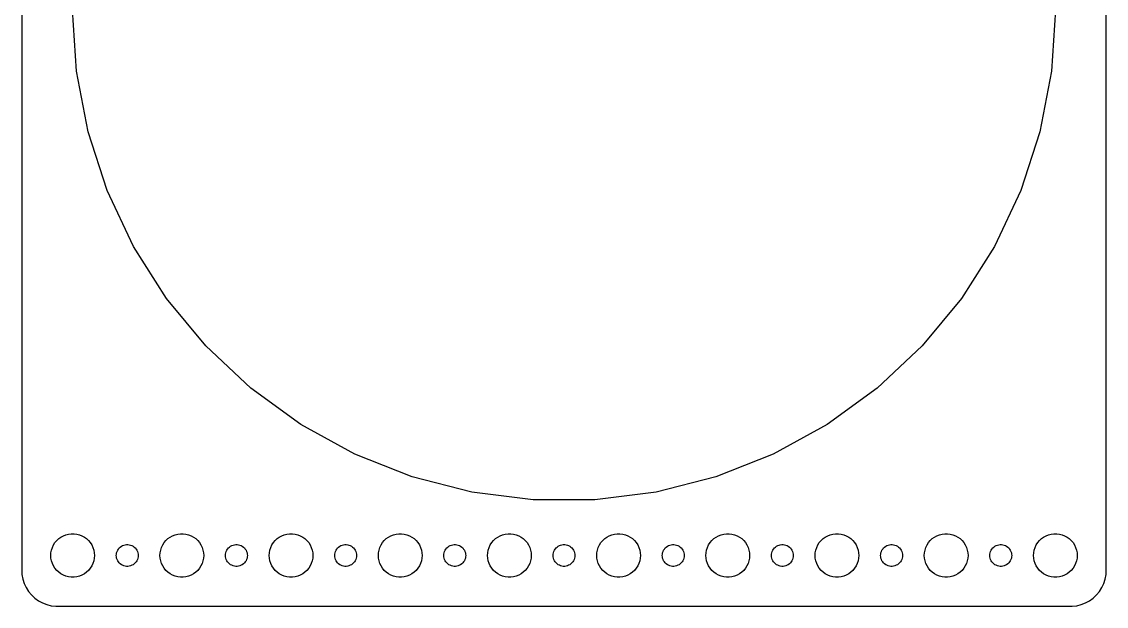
# Model space of a CAD drawing. Header units: metres. Extents: x -74 to 74, y -82 to 82.
# Drawn here: x -74.5 to 74.5, y -82 to -1.6 of the extents above; entities that cross this region are included whole.
import ezdxf

# ---------------------------------------------------------------- set-up
doc = ezdxf.new("R2010")
doc.units = ezdxf.units.M

msp = doc.modelspace()

# ---------------------------------------------------------------- linework, layer by layer
for p, q in [((-74.5, 77), (-74.5, -77)), ((74.5, -77), (74.5, 77)), ((-66.9677, -8.45999), (-67.5, 0)), ((67.5, 0), (66.9677, -8.45999)), ((-65.3794, -16.7866), (-66.9677, -8.45999)), ((66.9677, -8.45999), (65.3794, -16.7866)), ((-62.7599, -24.8484), (-65.3794, -16.7866)), ((65.3794, -16.7866), (62.7599, -24.8484)), ((-59.1507, -32.5184), (-62.7599, -24.8484)), ((62.7599, -24.8484), (59.1507, -32.5184)), ((-54.6086, -39.6755), (-59.1507, -32.5184)), ((59.1507, -32.5184), (54.6086, -39.6755)), ((-49.2054, -46.2069), (-54.6086, -39.6755)), ((54.6086, -39.6755), (49.2054, -46.2069)), ((-43.0261, -52.0096), (-49.2054, -46.2069)), ((49.2054, -46.2069), (43.0261, -52.0096)), ((-36.1683, -56.9921), (-43.0261, -52.0096)), ((43.0261, -52.0096), (36.1683, -56.9921)), ((-28.7401, -61.0758), (-36.1683, -56.9921)), ((36.1683, -56.9921), (28.7401, -61.0758)), ((-20.8586, -64.1963), (-28.7401, -61.0758)), ((28.7401, -61.0758), (20.8586, -64.1963)), ((-12.6482, -66.3044), (-20.8586, -64.1963)), ((20.8586, -64.1963), (12.6482, -66.3044)), ((-4.23836, -67.3668), (-12.6482, -66.3044)), ((12.6482, -66.3044), (4.23836, -67.3668)), ((4.23836, -67.3668), (-4.23836, -67.3668)), ((-69.927, -73.2366), (-69.6869, -72.9464)), ((-69.6869, -72.9464), (-69.4123, -72.6885)), ((-69.4123, -72.6885), (-69.1075, -72.467)), ((-69.1075, -72.467), (-68.7773, -72.2855)), ((-68.7773, -72.2855), (-68.427, -72.1468)), ((-68.427, -72.1468), (-68.0621, -72.0531)), ((-68.0621, -72.0531), (-67.6884, -72.0059)), ((-67.6884, -72.0059), (-67.3116, -72.0059)), ((-67.3116, -72.0059), (-66.9379, -72.0531)), ((-66.9379, -72.0531), (-66.573, -72.1468)), ((-66.573, -72.1468), (-66.2227, -72.2855)), ((-66.2227, -72.2855), (-65.8925, -72.467)), ((-65.8925, -72.467), (-65.5877, -72.6885)), ((-65.5877, -72.6885), (-65.3131, -72.9464)), ((-65.3131, -72.9464), (-65.073, -73.2366)), ((-54.927, -73.2366), (-54.6869, -72.9464)), ((-54.6869, -72.9464), (-54.4123, -72.6885)), ((-54.4123, -72.6885), (-54.1075, -72.467)), ((-54.1075, -72.467), (-53.7773, -72.2855)), ((-53.7773, -72.2855), (-53.427, -72.1468)), ((-53.427, -72.1468), (-53.0621, -72.0531)), ((-53.0621, -72.0531), (-52.6884, -72.0059)), ((-52.6884, -72.0059), (-52.3116, -72.0059)), ((-52.3116, -72.0059), (-51.9379, -72.0531)), ((-51.9379, -72.0531), (-51.5729, -72.1468)), ((-51.5729, -72.1468), (-51.2227, -72.2855)), ((-51.2227, -72.2855), (-50.8925, -72.467)), ((-50.8925, -72.467), (-50.5877, -72.6885)), ((-50.5877, -72.6885), (-50.3131, -72.9464)), ((-50.3131, -72.9464), (-50.0729, -73.2366)), ((-39.927, -73.2366), (-39.6869, -72.9464)), ((-39.6869, -72.9464), (-39.4123, -72.6885)), ((-39.4123, -72.6885), (-39.1075, -72.467)), ((-39.1075, -72.467), (-38.7773, -72.2855)), ((-38.7773, -72.2855), (-38.427, -72.1468)), ((-38.427, -72.1468), (-38.0621, -72.0531)), ((-38.0621, -72.0531), (-37.6884, -72.0059)), ((-37.6884, -72.0059), (-37.3116, -72.0059)), ((-37.3116, -72.0059), (-36.9379, -72.0531)), ((-36.9379, -72.0531), (-36.5729, -72.1468)), ((-36.5729, -72.1468), (-36.2227, -72.2855)), ((-36.2227, -72.2855), (-35.8925, -72.467)), ((-35.8925, -72.467), (-35.5877, -72.6885)), ((-35.5877, -72.6885), (-35.3131, -72.9464)), ((-35.3131, -72.9464), (-35.0729, -73.2366)), ((-24.927, -73.2366), (-24.6869, -72.9464)), ((-24.6869, -72.9464), (-24.4123, -72.6885)), ((-24.4123, -72.6885), (-24.1075, -72.467)), ((-24.1075, -72.467), (-23.7773, -72.2855)), ((-23.7773, -72.2855), (-23.427, -72.1468)), ((-23.427, -72.1468), (-23.0621, -72.0531)), ((-23.0621, -72.0531), (-22.6884, -72.0059)), ((-22.6884, -72.0059), (-22.3116, -72.0059)), ((-22.3116, -72.0059), (-21.9379, -72.0531)), ((-21.9379, -72.0531), (-21.5729, -72.1468)), ((-21.5729, -72.1468), (-21.2227, -72.2855)), ((-21.2227, -72.2855), (-20.8925, -72.467)), ((-20.8925, -72.467), (-20.5877, -72.6885)), ((-20.5877, -72.6885), (-20.3131, -72.9464)), ((-20.3131, -72.9464), (-20.0729, -73.2366)), ((-9.92705, -73.2366), (-9.6869, -72.9464)), ((-9.6869, -72.9464), (-9.41226, -72.6885)), ((-9.41226, -72.6885), (-9.10747, -72.467)), ((-9.10747, -72.467), (-8.77733, -72.2855)), ((-8.77733, -72.2855), (-8.42705, -72.1468)), ((-8.42705, -72.1468), (-8.06213, -72.0531)), ((-8.06213, -72.0531), (-7.68837, -72.0059)), ((-7.68837, -72.0059), (-7.31161, -72.0059)), ((-7.31161, -72.0059), (-6.93785, -72.0531)), ((-6.93785, -72.0531), (-6.57294, -72.1468)), ((-6.57294, -72.1468), (-6.22266, -72.2855)), ((-6.22266, -72.2855), (-5.89252, -72.467)), ((-5.89252, -72.467), (-5.58772, -72.6885)), ((-5.58772, -72.6885), (-5.31308, -72.9464)), ((-5.31308, -72.9464), (-5.07294, -73.2366)), ((5.07294, -73.2366), (5.31308, -72.9464)), ((5.31308, -72.9464), (5.58772, -72.6885)), ((5.58772, -72.6885), (5.89252, -72.467)), ((5.89252, -72.467), (6.22266, -72.2855)), ((6.22266, -72.2855), (6.57294, -72.1468)), ((6.57294, -72.1468), (6.93785, -72.0531)), ((6.93785, -72.0531), (7.31161, -72.0059)), ((7.31161, -72.0059), (7.68837, -72.0059)), ((7.68837, -72.0059), (8.06213, -72.0531)), ((8.06213, -72.0531), (8.42705, -72.1468)), ((8.42705, -72.1468), (8.77733, -72.2855)), ((8.77733, -72.2855), (9.10747, -72.467)), ((9.10747, -72.467), (9.41226, -72.6885)), ((9.41226, -72.6885), (9.6869, -72.9464)), ((9.6869, -72.9464), (9.92705, -73.2366)), ((20.0729, -73.2366), (20.3131, -72.9464)), ((20.3131, -72.9464), (20.5877, -72.6885)), ((20.5877, -72.6885), (20.8925, -72.467)), ((20.8925, -72.467), (21.2227, -72.2855)), ((21.2227, -72.2855), (21.5729, -72.1468)), ((21.5729, -72.1468), (21.9379, -72.0531)), ((21.9379, -72.0531), (22.3116, -72.0059)), ((22.3116, -72.0059), (22.6884, -72.0059)), ((22.6884, -72.0059), (23.0621, -72.0531)), ((23.0621, -72.0531), (23.427, -72.1468)), ((23.427, -72.1468), (23.7773, -72.2855)), ((23.7773, -72.2855), (24.1075, -72.467)), ((24.1075, -72.467), (24.4123, -72.6885)), ((24.4123, -72.6885), (24.6869, -72.9464)), ((24.6869, -72.9464), (24.927, -73.2366)), ((35.0729, -73.2366), (35.3131, -72.9464)), ((35.3131, -72.9464), (35.5877, -72.6885)), ((35.5877, -72.6885), (35.8925, -72.467)), ((35.8925, -72.467), (36.2227, -72.2855)), ((36.2227, -72.2855), (36.5729, -72.1468)), ((36.5729, -72.1468), (36.9379, -72.0531)), ((36.9379, -72.0531), (37.3116, -72.0059)), ((37.3116, -72.0059), (37.6884, -72.0059)), ((37.6884, -72.0059), (38.0621, -72.0531)), ((38.0621, -72.0531), (38.427, -72.1468)), ((38.427, -72.1468), (38.7773, -72.2855)), ((38.7773, -72.2855), (39.1075, -72.467)), ((39.1075, -72.467), (39.4123, -72.6885)), ((39.4123, -72.6885), (39.6869, -72.9464)), ((39.6869, -72.9464), (39.927, -73.2366)), ((50.0729, -73.2366), (50.3131, -72.9464)), ((50.3131, -72.9464), (50.5877, -72.6885)), ((50.5877, -72.6885), (50.8925, -72.467)), ((50.8925, -72.467), (51.2227, -72.2855)), ((51.2227, -72.2855), (51.5729, -72.1468)), ((51.5729, -72.1468), (51.9379, -72.0531)), ((51.9379, -72.0531), (52.3116, -72.0059)), ((52.3116, -72.0059), (52.6884, -72.0059)), ((52.6884, -72.0059), (53.0621, -72.0531)), ((53.0621, -72.0531), (53.427, -72.1468)), ((53.427, -72.1468), (53.7773, -72.2855)), ((53.7773, -72.2855), (54.1075, -72.467)), ((54.1075, -72.467), (54.4123, -72.6885)), ((54.4123, -72.6885), (54.6869, -72.9464)), ((54.6869, -72.9464), (54.927, -73.2366)), ((65.073, -73.2366), (65.3131, -72.9464)), ((65.3131, -72.9464), (65.5877, -72.6885)), ((65.5877, -72.6885), (65.8925, -72.467)), ((65.8925, -72.467), (66.2227, -72.2855)), ((66.2227, -72.2855), (66.573, -72.1468)), ((66.573, -72.1468), (66.9379, -72.0531)), ((66.9379, -72.0531), (67.3116, -72.0059)), ((67.3116, -72.0059), (67.6884, -72.0059)), ((67.6884, -72.0059), (68.0621, -72.0531)), ((68.0621, -72.0531), (68.427, -72.1468)), ((68.427, -72.1468), (68.7773, -72.2855)), ((68.7773, -72.2855), (69.1075, -72.467)), ((69.1075, -72.467), (69.4123, -72.6885)), ((69.4123, -72.6885), (69.6869, -72.9464)), ((69.6869, -72.9464), (69.927, -73.2366)), ((-70.4763, -74.624), (-70.4057, -74.2539)), ((-70.4057, -74.2539), (-70.2893, -73.8956)), ((-70.2893, -73.8956), (-70.1289, -73.5547)), ((-70.1289, -73.5547), (-69.927, -73.2366)), ((-65.073, -73.2366), (-64.8711, -73.5547)), ((-64.8711, -73.5547), (-64.7107, -73.8956)), ((-64.7107, -73.8956), (-64.5943, -74.2539)), ((-64.5943, -74.2539), (-64.5237, -74.624)), ((-61.4529, -74.627), (-61.3947, -74.4478)), ((-61.3947, -74.4478), (-61.3145, -74.2774)), ((-61.3145, -74.2774), (-61.2135, -74.1183)), ((-61.2135, -74.1183), (-61.0934, -73.9732)), ((-61.0934, -73.9732), (-60.9561, -73.8442)), ((-60.9561, -73.8442), (-60.8037, -73.7335)), ((-60.8037, -73.7335), (-60.6387, -73.6428)), ((-60.6387, -73.6428), (-60.4635, -73.5734)), ((-60.4635, -73.5734), (-60.2811, -73.5266)), ((-60.2811, -73.5266), (-60.0942, -73.503)), ((-60.0942, -73.503), (-59.9058, -73.503)), ((-59.9058, -73.503), (-59.7189, -73.5266)), ((-59.7189, -73.5266), (-59.5365, -73.5734)), ((-59.5365, -73.5734), (-59.3613, -73.6428)), ((-59.3613, -73.6428), (-59.1963, -73.7335)), ((-59.1963, -73.7335), (-59.0439, -73.8442)), ((-59.0439, -73.8442), (-58.9065, -73.9732)), ((-58.9065, -73.9732), (-58.7865, -74.1183)), ((-58.7865, -74.1183), (-58.6855, -74.2774)), ((-58.6855, -74.2774), (-58.6053, -74.4478)), ((-58.6053, -74.4478), (-58.5471, -74.627)), ((-55.4763, -74.624), (-55.4057, -74.2539)), ((-55.4057, -74.2539), (-55.2893, -73.8956)), ((-55.2893, -73.8956), (-55.1289, -73.5547)), ((-55.1289, -73.5547), (-54.927, -73.2366)), ((-50.0729, -73.2366), (-49.8711, -73.5547)), ((-49.8711, -73.5547), (-49.7107, -73.8956)), ((-49.7107, -73.8956), (-49.5942, -74.2539)), ((-49.5942, -74.2539), (-49.5237, -74.624)), ((-46.4529, -74.627), (-46.3947, -74.4478)), ((-46.3947, -74.4478), (-46.3145, -74.2774)), ((-46.3145, -74.2774), (-46.2135, -74.1183)), ((-46.2135, -74.1183), (-46.0934, -73.9732)), ((-46.0934, -73.9732), (-45.9561, -73.8442)), ((-45.9561, -73.8442), (-45.8037, -73.7335)), ((-45.8037, -73.7335), (-45.6387, -73.6428)), ((-45.6387, -73.6428), (-45.4635, -73.5734)), ((-45.4635, -73.5734), (-45.2811, -73.5266)), ((-45.2811, -73.5266), (-45.0942, -73.503)), ((-45.0942, -73.503), (-44.9058, -73.503)), ((-44.9058, -73.503), (-44.7189, -73.5266)), ((-44.7189, -73.5266), (-44.5365, -73.5734)), ((-44.5365, -73.5734), (-44.3613, -73.6428)), ((-44.3613, -73.6428), (-44.1963, -73.7335)), ((-44.1963, -73.7335), (-44.0439, -73.8442)), ((-44.0439, -73.8442), (-43.9065, -73.9732)), ((-43.9065, -73.9732), (-43.7865, -74.1183)), ((-43.7865, -74.1183), (-43.6855, -74.2774)), ((-43.6855, -74.2774), (-43.6053, -74.4478)), ((-43.6053, -74.4478), (-43.5471, -74.627)), ((-40.4763, -74.624), (-40.4057, -74.2539)), ((-40.4057, -74.2539), (-40.2893, -73.8956)), ((-40.2893, -73.8956), (-40.1289, -73.5547)), ((-40.1289, -73.5547), (-39.927, -73.2366)), ((-35.0729, -73.2366), (-34.8711, -73.5547)), ((-34.8711, -73.5547), (-34.7107, -73.8956)), ((-34.7107, -73.8956), (-34.5942, -74.2539)), ((-34.5942, -74.2539), (-34.5237, -74.624)), ((-31.4529, -74.627), (-31.3947, -74.4478)), ((-31.3947, -74.4478), (-31.3145, -74.2774)), ((-31.3145, -74.2774), (-31.2135, -74.1183)), ((-31.2135, -74.1183), (-31.0934, -73.9732)), ((-31.0934, -73.9732), (-30.9561, -73.8442)), ((-30.9561, -73.8442), (-30.8037, -73.7335)), ((-30.8037, -73.7335), (-30.6387, -73.6428)), ((-30.6387, -73.6428), (-30.4635, -73.5734)), ((-30.4635, -73.5734), (-30.2811, -73.5266)), ((-30.2811, -73.5266), (-30.0942, -73.503)), ((-30.0942, -73.503), (-29.9058, -73.503)), ((-29.9058, -73.503), (-29.7189, -73.5266)), ((-29.7189, -73.5266), (-29.5365, -73.5734)), ((-29.5365, -73.5734), (-29.3613, -73.6428)), ((-29.3613, -73.6428), (-29.1963, -73.7335)), ((-29.1963, -73.7335), (-29.0439, -73.8442)), ((-29.0439, -73.8442), (-28.9065, -73.9732)), ((-28.9065, -73.9732), (-28.7865, -74.1183)), ((-28.7865, -74.1183), (-28.6855, -74.2774)), ((-28.6855, -74.2774), (-28.6053, -74.4478)), ((-28.6053, -74.4478), (-28.5471, -74.627)), ((-25.4763, -74.624), (-25.4057, -74.2539)), ((-25.4057, -74.2539), (-25.2893, -73.8956)), ((-25.2893, -73.8956), (-25.1289, -73.5547)), ((-25.1289, -73.5547), (-24.927, -73.2366)), ((-20.0729, -73.2366), (-19.8711, -73.5547)), ((-19.8711, -73.5547), (-19.7107, -73.8956)), ((-19.7107, -73.8956), (-19.5942, -74.2539)), ((-19.5942, -74.2539), (-19.5237, -74.624)), ((-16.4529, -74.627), (-16.3947, -74.4478)), ((-16.3947, -74.4478), (-16.3145, -74.2774)), ((-16.3145, -74.2774), (-16.2135, -74.1183)), ((-16.2135, -74.1183), (-16.0934, -73.9732)), ((-16.0934, -73.9732), (-15.9561, -73.8442)), ((-15.9561, -73.8442), (-15.8037, -73.7335)), ((-15.8037, -73.7335), (-15.6387, -73.6428)), ((-15.6387, -73.6428), (-15.4635, -73.5734)), ((-15.4635, -73.5734), (-15.2811, -73.5266)), ((-15.2811, -73.5266), (-15.0942, -73.503)), ((-15.0942, -73.503), (-14.9058, -73.503)), ((-14.9058, -73.503), (-14.7189, -73.5266)), ((-14.7189, -73.5266), (-14.5365, -73.5734)), ((-14.5365, -73.5734), (-14.3613, -73.6428)), ((-14.3613, -73.6428), (-14.1963, -73.7335)), ((-14.1963, -73.7335), (-14.0439, -73.8442)), ((-14.0439, -73.8442), (-13.9065, -73.9732)), ((-13.9065, -73.9732), (-13.7865, -74.1183)), ((-13.7865, -74.1183), (-13.6855, -74.2774)), ((-13.6855, -74.2774), (-13.6053, -74.4478)), ((-13.6053, -74.4478), (-13.5471, -74.627)), ((-10.4763, -74.624), (-10.4057, -74.2539)), ((-10.4057, -74.2539), (-10.2893, -73.8956)), ((-10.2893, -73.8956), (-10.1289, -73.5547)), ((-10.1289, -73.5547), (-9.92705, -73.2366)), ((-5.07294, -73.2366), (-4.87108, -73.5547)), ((-4.87108, -73.5547), (-4.71066, -73.8956)), ((-4.71066, -73.8956), (-4.59424, -74.2539)), ((-4.59424, -74.2539), (-4.52365, -74.624)), ((-1.45287, -74.627), (-1.39465, -74.4478)), ((-1.39465, -74.4478), (-1.31445, -74.2774)), ((-1.31445, -74.2774), (-1.21352, -74.1183)), ((-1.21352, -74.1183), (-1.09344, -73.9732)), ((-1.09344, -73.9732), (-0.95613, -73.8442)), ((-0.95613, -73.8442), (-0.80373, -73.7335)), ((-0.80373, -73.7335), (-0.63866, -73.6428)), ((-0.63866, -73.6428), (-0.46352, -73.5734)), ((-0.46352, -73.5734), (-0.28107, -73.5266)), ((-0.28107, -73.5266), (-0.09418, -73.503)), ((-0.09418, -73.503), (0.09418, -73.503)), ((0.09418, -73.503), (0.28107, -73.5266)), ((0.28107, -73.5266), (0.46352, -73.5734)), ((0.46352, -73.5734), (0.63866, -73.6428)), ((0.63866, -73.6428), (0.80373, -73.7335)), ((0.80373, -73.7335), (0.95613, -73.8442)), ((0.95613, -73.8442), (1.09344, -73.9732)), ((1.09344, -73.9732), (1.21352, -74.1183)), ((1.21352, -74.1183), (1.31445, -74.2774)), ((1.31445, -74.2774), (1.39465, -74.4478)), ((1.39465, -74.4478), (1.45287, -74.627)), ((4.52365, -74.624), (4.59424, -74.2539)), ((4.59424, -74.2539), (4.71066, -73.8956)), ((4.71066, -73.8956), (4.87108, -73.5547)), ((4.87108, -73.5547), (5.07294, -73.2366)), ((9.92705, -73.2366), (10.1289, -73.5547)), ((10.1289, -73.5547), (10.2893, -73.8956)), ((10.2893, -73.8956), (10.4057, -74.2539)), ((10.4057, -74.2539), (10.4763, -74.624)), ((13.5471, -74.627), (13.6053, -74.4478)), ((13.6053, -74.4478), (13.6855, -74.2774)), ((13.6855, -74.2774), (13.7865, -74.1183)), ((13.7865, -74.1183), (13.9065, -73.9732)), ((13.9065, -73.9732), (14.0439, -73.8442)), ((14.0439, -73.8442), (14.1963, -73.7335)), ((14.1963, -73.7335), (14.3613, -73.6428)), ((14.3613, -73.6428), (14.5365, -73.5734)), ((14.5365, -73.5734), (14.7189, -73.5266)), ((14.7189, -73.5266), (14.9058, -73.503)), ((14.9058, -73.503), (15.0942, -73.503)), ((15.0942, -73.503), (15.2811, -73.5266)), ((15.2811, -73.5266), (15.4635, -73.5734)), ((15.4635, -73.5734), (15.6387, -73.6428)), ((15.6387, -73.6428), (15.8037, -73.7335)), ((15.8037, -73.7335), (15.9561, -73.8442)), ((15.9561, -73.8442), (16.0934, -73.9732)), ((16.0934, -73.9732), (16.2135, -74.1183)), ((16.2135, -74.1183), (16.3145, -74.2774)), ((16.3145, -74.2774), (16.3947, -74.4478)), ((16.3947, -74.4478), (16.4529, -74.627)), ((19.5237, -74.624), (19.5942, -74.2539)), ((19.5942, -74.2539), (19.7107, -73.8956)), ((19.7107, -73.8956), (19.8711, -73.5547)), ((19.8711, -73.5547), (20.0729, -73.2366)), ((24.927, -73.2366), (25.1289, -73.5547)), ((25.1289, -73.5547), (25.2893, -73.8956)), ((25.2893, -73.8956), (25.4057, -74.2539)), ((25.4057, -74.2539), (25.4763, -74.624)), ((28.5471, -74.627), (28.6053, -74.4478)), ((28.6053, -74.4478), (28.6855, -74.2774)), ((28.6855, -74.2774), (28.7865, -74.1183)), ((28.7865, -74.1183), (28.9065, -73.9732)), ((28.9065, -73.9732), (29.0439, -73.8442)), ((29.0439, -73.8442), (29.1963, -73.7335)), ((29.1963, -73.7335), (29.3613, -73.6428)), ((29.3613, -73.6428), (29.5365, -73.5734)), ((29.5365, -73.5734), (29.7189, -73.5266)), ((29.7189, -73.5266), (29.9058, -73.503)), ((29.9058, -73.503), (30.0942, -73.503)), ((30.0942, -73.503), (30.2811, -73.5266)), ((30.2811, -73.5266), (30.4635, -73.5734)), ((30.4635, -73.5734), (30.6387, -73.6428)), ((30.6387, -73.6428), (30.8037, -73.7335)), ((30.8037, -73.7335), (30.9561, -73.8442)), ((30.9561, -73.8442), (31.0934, -73.9732)), ((31.0934, -73.9732), (31.2135, -74.1183)), ((31.2135, -74.1183), (31.3145, -74.2774)), ((31.3145, -74.2774), (31.3947, -74.4478)), ((31.3947, -74.4478), (31.4529, -74.627)), ((34.5237, -74.624), (34.5942, -74.2539)), ((34.5942, -74.2539), (34.7107, -73.8956)), ((34.7107, -73.8956), (34.8711, -73.5547)), ((34.8711, -73.5547), (35.0729, -73.2366)), ((39.927, -73.2366), (40.1289, -73.5547)), ((40.1289, -73.5547), (40.2893, -73.8956)), ((40.2893, -73.8956), (40.4057, -74.2539)), ((40.4057, -74.2539), (40.4763, -74.624)), ((43.5471, -74.627), (43.6053, -74.4478)), ((43.6053, -74.4478), (43.6855, -74.2774)), ((43.6855, -74.2774), (43.7865, -74.1183)), ((43.7865, -74.1183), (43.9065, -73.9732)), ((43.9065, -73.9732), (44.0439, -73.8442)), ((44.0439, -73.8442), (44.1963, -73.7335)), ((44.1963, -73.7335), (44.3613, -73.6428)), ((44.3613, -73.6428), (44.5365, -73.5734)), ((44.5365, -73.5734), (44.7189, -73.5266)), ((44.7189, -73.5266), (44.9058, -73.503)), ((44.9058, -73.503), (45.0942, -73.503)), ((45.0942, -73.503), (45.2811, -73.5266)), ((45.2811, -73.5266), (45.4635, -73.5734)), ((45.4635, -73.5734), (45.6387, -73.6428)), ((45.6387, -73.6428), (45.8037, -73.7335)), ((45.8037, -73.7335), (45.9561, -73.8442)), ((45.9561, -73.8442), (46.0934, -73.9732)), ((46.0934, -73.9732), (46.2135, -74.1183)), ((46.2135, -74.1183), (46.3145, -74.2774)), ((46.3145, -74.2774), (46.3947, -74.4478)), ((46.3947, -74.4478), (46.4529, -74.627)), ((49.5237, -74.624), (49.5942, -74.2539)), ((49.5942, -74.2539), (49.7107, -73.8956)), ((49.7107, -73.8956), (49.8711, -73.5547)), ((49.8711, -73.5547), (50.0729, -73.2366)), ((54.927, -73.2366), (55.1289, -73.5547)), ((55.1289, -73.5547), (55.2893, -73.8956)), ((55.2893, -73.8956), (55.4057, -74.2539)), ((55.4057, -74.2539), (55.4763, -74.624)), ((58.5471, -74.627), (58.6053, -74.4478)), ((58.6053, -74.4478), (58.6855, -74.2774)), ((58.6855, -74.2774), (58.7865, -74.1183)), ((58.7865, -74.1183), (58.9065, -73.9732)), ((58.9065, -73.9732), (59.0439, -73.8442)), ((59.0439, -73.8442), (59.1963, -73.7335)), ((59.1963, -73.7335), (59.3613, -73.6428)), ((59.3613, -73.6428), (59.5365, -73.5734)), ((59.5365, -73.5734), (59.7189, -73.5266)), ((59.7189, -73.5266), (59.9058, -73.503)), ((59.9058, -73.503), (60.0942, -73.503)), ((60.0942, -73.503), (60.2811, -73.5266)), ((60.2811, -73.5266), (60.4635, -73.5734)), ((60.4635, -73.5734), (60.6387, -73.6428)), ((60.6387, -73.6428), (60.8037, -73.7335)), ((60.8037, -73.7335), (60.9561, -73.8442)), ((60.9561, -73.8442), (61.0934, -73.9732)), ((61.0934, -73.9732), (61.2135, -74.1183)), ((61.2135, -74.1183), (61.3145, -74.2774)), ((61.3145, -74.2774), (61.3947, -74.4478)), ((61.3947, -74.4478), (61.4529, -74.627)), ((64.5237, -74.624), (64.5943, -74.2539)), ((64.5943, -74.2539), (64.7107, -73.8956)), ((64.7107, -73.8956), (64.8711, -73.5547)), ((64.8711, -73.5547), (65.073, -73.2366)), ((69.927, -73.2366), (70.1289, -73.5547)), ((70.1289, -73.5547), (70.2893, -73.8956)), ((70.2893, -73.8956), (70.4057, -74.2539)), ((70.4057, -74.2539), (70.4763, -74.624)), ((-70.5, -75), (-70.4763, -74.624)), ((-70.4763, -75.376), (-70.5, -75)), ((-70.4057, -75.7461), (-70.4763, -75.376)), ((-70.2893, -76.1044), (-70.4057, -75.7461)), ((-64.5943, -75.7461), (-64.7107, -76.1044)), ((-64.5237, -75.376), (-64.5943, -75.7461)), ((-64.5237, -74.624), (-64.5, -75)), ((-64.5, -75), (-64.5237, -75.376)), ((-61.5, -75), (-61.4882, -74.812)), ((-61.4882, -75.188), (-61.5, -75)), ((-61.4882, -74.812), (-61.4529, -74.627)), ((-61.4529, -75.373), (-61.4882, -75.188)), ((-61.3947, -75.5522), (-61.4529, -75.373)), ((-61.3145, -75.7226), (-61.3947, -75.5522)), ((-61.2135, -75.8817), (-61.3145, -75.7226)), ((-61.0934, -76.0268), (-61.2135, -75.8817)), ((-58.7865, -75.8817), (-58.9065, -76.0268)), ((-58.6855, -75.7226), (-58.7865, -75.8817)), ((-58.6053, -75.5522), (-58.6855, -75.7226)), ((-58.5471, -75.373), (-58.6053, -75.5522)), ((-58.5471, -74.627), (-58.5118, -74.812)), ((-58.5118, -75.188), (-58.5471, -75.373)), ((-58.5118, -74.812), (-58.5, -75)), ((-58.5, -75), (-58.5118, -75.188)), ((-55.5, -75), (-55.4763, -74.624)), ((-55.4763, -75.376), (-55.5, -75)), ((-55.4057, -75.7461), (-55.4763, -75.376)), ((-55.2893, -76.1044), (-55.4057, -75.7461)), ((-49.5942, -75.7461), (-49.7107, -76.1044)), ((-49.5237, -75.376), (-49.5942, -75.7461)), ((-49.5237, -74.624), (-49.5, -75)), ((-49.5, -75), (-49.5237, -75.376)), ((-46.5, -75), (-46.4882, -74.812)), ((-46.4882, -75.188), (-46.5, -75)), ((-46.4882, -74.812), (-46.4529, -74.627)), ((-46.4529, -75.373), (-46.4882, -75.188)), ((-46.3947, -75.5522), (-46.4529, -75.373)), ((-46.3145, -75.7226), (-46.3947, -75.5522)), ((-46.2135, -75.8817), (-46.3145, -75.7226)), ((-46.0934, -76.0268), (-46.2135, -75.8817)), ((-43.7865, -75.8817), (-43.9065, -76.0268)), ((-43.6855, -75.7226), (-43.7865, -75.8817)), ((-43.6053, -75.5522), (-43.6855, -75.7226)), ((-43.5471, -75.373), (-43.6053, -75.5522)), ((-43.5471, -74.627), (-43.5118, -74.812)), ((-43.5118, -75.188), (-43.5471, -75.373)), ((-43.5118, -74.812), (-43.5, -75)), ((-43.5, -75), (-43.5118, -75.188)), ((-40.5, -75), (-40.4763, -74.624)), ((-40.4763, -75.376), (-40.5, -75)), ((-40.4057, -75.7461), (-40.4763, -75.376)), ((-40.2893, -76.1044), (-40.4057, -75.7461)), ((-34.5942, -75.7461), (-34.7107, -76.1044)), ((-34.5237, -75.376), (-34.5942, -75.7461)), ((-34.5237, -74.624), (-34.5, -75)), ((-34.5, -75), (-34.5237, -75.376)), ((-31.5, -75), (-31.4882, -74.812)), ((-31.4882, -75.188), (-31.5, -75)), ((-31.4882, -74.812), (-31.4529, -74.627)), ((-31.4529, -75.373), (-31.4882, -75.188)), ((-31.3947, -75.5522), (-31.4529, -75.373)), ((-31.3145, -75.7226), (-31.3947, -75.5522)), ((-31.2135, -75.8817), (-31.3145, -75.7226)), ((-31.0934, -76.0268), (-31.2135, -75.8817)), ((-28.7865, -75.8817), (-28.9065, -76.0268)), ((-28.6855, -75.7226), (-28.7865, -75.8817)), ((-28.6053, -75.5522), (-28.6855, -75.7226)), ((-28.5471, -75.373), (-28.6053, -75.5522)), ((-28.5471, -74.627), (-28.5118, -74.812)), ((-28.5118, -75.188), (-28.5471, -75.373)), ((-28.5118, -74.812), (-28.5, -75)), ((-28.5, -75), (-28.5118, -75.188)), ((-25.5, -75), (-25.4763, -74.624)), ((-25.4763, -75.376), (-25.5, -75)), ((-25.4057, -75.7461), (-25.4763, -75.376)), ((-25.2893, -76.1044), (-25.4057, -75.7461)), ((-19.5942, -75.7461), (-19.7107, -76.1044)), ((-19.5237, -75.376), (-19.5942, -75.7461)), ((-19.5237, -74.624), (-19.5, -75)), ((-19.5, -75), (-19.5237, -75.376)), ((-16.5, -75), (-16.4882, -74.812)), ((-16.4882, -75.188), (-16.5, -75)), ((-16.4882, -74.812), (-16.4529, -74.627)), ((-16.4529, -75.373), (-16.4882, -75.188)), ((-16.3947, -75.5522), (-16.4529, -75.373)), ((-16.3145, -75.7226), (-16.3947, -75.5522)), ((-16.2135, -75.8817), (-16.3145, -75.7226)), ((-16.0934, -76.0268), (-16.2135, -75.8817)), ((-13.7865, -75.8817), (-13.9065, -76.0268)), ((-13.6855, -75.7226), (-13.7865, -75.8817)), ((-13.6053, -75.5522), (-13.6855, -75.7226)), ((-13.5471, -75.373), (-13.6053, -75.5522)), ((-13.5471, -74.627), (-13.5118, -74.812)), ((-13.5118, -75.188), (-13.5471, -75.373)), ((-13.5118, -74.812), (-13.5, -75)), ((-13.5, -75), (-13.5118, -75.188)), ((-10.5, -75), (-10.4763, -74.624)), ((-10.4763, -75.376), (-10.5, -75)), ((-10.4057, -75.7461), (-10.4763, -75.376)), ((-10.2893, -76.1044), (-10.4057, -75.7461)), ((-4.59424, -75.7461), (-4.71066, -76.1044)), ((-4.52365, -75.376), (-4.59424, -75.7461)), ((-4.52365, -74.624), (-4.5, -75)), ((-4.5, -75), (-4.52365, -75.376)), ((-1.5, -75), (-1.48816, -74.812)), ((-1.48816, -75.188), (-1.5, -75)), ((-1.48816, -74.812), (-1.45287, -74.627)), ((-1.45287, -75.373), (-1.48816, -75.188)), ((-1.39465, -75.5522), (-1.45287, -75.373)), ((-1.31445, -75.7226), (-1.39465, -75.5522)), ((-1.21352, -75.8817), (-1.31445, -75.7226)), ((-1.09344, -76.0268), (-1.21352, -75.8817)), ((1.21352, -75.8817), (1.09344, -76.0268)), ((1.31445, -75.7226), (1.21352, -75.8817)), ((1.39465, -75.5522), (1.31445, -75.7226)), ((1.45287, -75.373), (1.39465, -75.5522)), ((1.45287, -74.627), (1.48816, -74.812)), ((1.48816, -75.188), (1.45287, -75.373)), ((1.48816, -74.812), (1.5, -75)), ((1.5, -75), (1.48816, -75.188)), ((4.5, -75), (4.52365, -74.624)), ((4.52365, -75.376), (4.5, -75)), ((4.59424, -75.7461), (4.52365, -75.376)), ((4.71066, -76.1044), (4.59424, -75.7461)), ((10.4057, -75.7461), (10.2893, -76.1044)), ((10.4763, -75.376), (10.4057, -75.7461)), ((10.4763, -74.624), (10.5, -75)), ((10.5, -75), (10.4763, -75.376)), ((13.5, -75), (13.5118, -74.812)), ((13.5118, -75.188), (13.5, -75)), ((13.5118, -74.812), (13.5471, -74.627)), ((13.5471, -75.373), (13.5118, -75.188)), ((13.6053, -75.5522), (13.5471, -75.373)), ((13.6855, -75.7226), (13.6053, -75.5522)), ((13.7865, -75.8817), (13.6855, -75.7226)), ((13.9065, -76.0268), (13.7865, -75.8817)), ((16.2135, -75.8817), (16.0934, -76.0268)), ((16.3145, -75.7226), (16.2135, -75.8817)), ((16.3947, -75.5522), (16.3145, -75.7226)), ((16.4529, -75.373), (16.3947, -75.5522)), ((16.4529, -74.627), (16.4882, -74.812)), ((16.4882, -75.188), (16.4529, -75.373)), ((16.4882, -74.812), (16.5, -75)), ((16.5, -75), (16.4882, -75.188)), ((19.5, -75), (19.5237, -74.624)), ((19.5237, -75.376), (19.5, -75)), ((19.5942, -75.7461), (19.5237, -75.376)), ((19.7107, -76.1044), (19.5942, -75.7461)), ((25.4057, -75.7461), (25.2893, -76.1044)), ((25.4763, -75.376), (25.4057, -75.7461)), ((25.4763, -74.624), (25.5, -75)), ((25.5, -75), (25.4763, -75.376)), ((28.5, -75), (28.5118, -74.812)), ((28.5118, -75.188), (28.5, -75)), ((28.5118, -74.812), (28.5471, -74.627)), ((28.5471, -75.373), (28.5118, -75.188)), ((28.6053, -75.5522), (28.5471, -75.373)), ((28.6855, -75.7226), (28.6053, -75.5522)), ((28.7865, -75.8817), (28.6855, -75.7226)), ((28.9065, -76.0268), (28.7865, -75.8817)), ((31.2135, -75.8817), (31.0934, -76.0268)), ((31.3145, -75.7226), (31.2135, -75.8817)), ((31.3947, -75.5522), (31.3145, -75.7226)), ((31.4529, -75.373), (31.3947, -75.5522)), ((31.4529, -74.627), (31.4882, -74.812)), ((31.4882, -75.188), (31.4529, -75.373)), ((31.4882, -74.812), (31.5, -75)), ((31.5, -75), (31.4882, -75.188)), ((34.5, -75), (34.5237, -74.624)), ((34.5237, -75.376), (34.5, -75)), ((34.5942, -75.7461), (34.5237, -75.376)), ((34.7107, -76.1044), (34.5942, -75.7461)), ((40.4057, -75.7461), (40.2893, -76.1044)), ((40.4763, -75.376), (40.4057, -75.7461)), ((40.4763, -74.624), (40.5, -75)), ((40.5, -75), (40.4763, -75.376)), ((43.5, -75), (43.5118, -74.812)), ((43.5118, -75.188), (43.5, -75)), ((43.5118, -74.812), (43.5471, -74.627)), ((43.5471, -75.373), (43.5118, -75.188)), ((43.6053, -75.5522), (43.5471, -75.373)), ((43.6855, -75.7226), (43.6053, -75.5522)), ((43.7865, -75.8817), (43.6855, -75.7226)), ((43.9065, -76.0268), (43.7865, -75.8817)), ((46.2135, -75.8817), (46.0934, -76.0268)), ((46.3145, -75.7226), (46.2135, -75.8817)), ((46.3947, -75.5522), (46.3145, -75.7226)), ((46.4529, -75.373), (46.3947, -75.5522)), ((46.4529, -74.627), (46.4882, -74.812)), ((46.4882, -75.188), (46.4529, -75.373)), ((46.4882, -74.812), (46.5, -75)), ((46.5, -75), (46.4882, -75.188)), ((49.5, -75), (49.5237, -74.624)), ((49.5237, -75.376), (49.5, -75)), ((49.5942, -75.7461), (49.5237, -75.376)), ((49.7107, -76.1044), (49.5942, -75.7461)), ((55.4057, -75.7461), (55.2893, -76.1044)), ((55.4763, -75.376), (55.4057, -75.7461)), ((55.4763, -74.624), (55.5, -75)), ((55.5, -75), (55.4763, -75.376)), ((58.5, -75), (58.5118, -74.812)), ((58.5118, -75.188), (58.5, -75)), ((58.5118, -74.812), (58.5471, -74.627)), ((58.5471, -75.373), (58.5118, -75.188)), ((58.6053, -75.5522), (58.5471, -75.373)), ((58.6855, -75.7226), (58.6053, -75.5522)), ((58.7865, -75.8817), (58.6855, -75.7226)), ((58.9065, -76.0268), (58.7865, -75.8817)), ((61.2135, -75.8817), (61.0934, -76.0268)), ((61.3145, -75.7226), (61.2135, -75.8817)), ((61.3947, -75.5522), (61.3145, -75.7226)), ((61.4529, -75.373), (61.3947, -75.5522)), ((61.4529, -74.627), (61.4882, -74.812)), ((61.4882, -75.188), (61.4529, -75.373)), ((61.4882, -74.812), (61.5, -75)), ((61.5, -75), (61.4882, -75.188)), ((64.5, -75), (64.5237, -74.624)), ((64.5237, -75.376), (64.5, -75)), ((64.5943, -75.7461), (64.5237, -75.376)), ((64.7107, -76.1044), (64.5943, -75.7461)), ((70.4057, -75.7461), (70.2893, -76.1044)), ((70.4763, -75.376), (70.4057, -75.7461)), ((70.4763, -74.624), (70.5, -75)), ((70.5, -75), (70.4763, -75.376)), ((-74.5, -77), (-74.4606, -77.6267)), ((-70.1289, -76.4453), (-70.2893, -76.1044)), ((-69.927, -76.7634), (-70.1289, -76.4453)), ((-69.6869, -77.0536), (-69.927, -76.7634)), ((-69.4123, -77.3115), (-69.6869, -77.0536)), ((-69.1075, -77.533), (-69.4123, -77.3115)), ((-65.5877, -77.3115), (-65.8925, -77.533)), ((-65.3131, -77.0536), (-65.5877, -77.3115)), ((-65.073, -76.7634), (-65.3131, -77.0536)), ((-64.8711, -76.4453), (-65.073, -76.7634)), ((-64.7107, -76.1044), (-64.8711, -76.4453)), ((-60.9561, -76.1558), (-61.0934, -76.0268)), ((-60.8037, -76.2665), (-60.9561, -76.1558)), ((-60.6387, -76.3572), (-60.8037, -76.2665)), ((-60.4635, -76.4266), (-60.6387, -76.3572)), ((-60.2811, -76.4734), (-60.4635, -76.4266)), ((-60.0942, -76.497), (-60.2811, -76.4734)), ((-59.9058, -76.497), (-60.0942, -76.497)), ((-59.7189, -76.4734), (-59.9058, -76.497)), ((-59.5365, -76.4266), (-59.7189, -76.4734)), ((-59.3613, -76.3572), (-59.5365, -76.4266)), ((-59.1963, -76.2665), (-59.3613, -76.3572)), ((-59.0439, -76.1558), (-59.1963, -76.2665)), ((-58.9065, -76.0268), (-59.0439, -76.1558)), ((-55.1289, -76.4453), (-55.2893, -76.1044)), ((-54.927, -76.7634), (-55.1289, -76.4453)), ((-54.6869, -77.0536), (-54.927, -76.7634)), ((-54.4123, -77.3115), (-54.6869, -77.0536)), ((-54.1075, -77.533), (-54.4123, -77.3115)), ((-50.5877, -77.3115), (-50.8925, -77.533)), ((-50.3131, -77.0536), (-50.5877, -77.3115)), ((-50.0729, -76.7634), (-50.3131, -77.0536)), ((-49.8711, -76.4453), (-50.0729, -76.7634)), ((-49.7107, -76.1044), (-49.8711, -76.4453)), ((-45.9561, -76.1558), (-46.0934, -76.0268)), ((-45.8037, -76.2665), (-45.9561, -76.1558)), ((-45.6387, -76.3572), (-45.8037, -76.2665)), ((-45.4635, -76.4266), (-45.6387, -76.3572)), ((-45.2811, -76.4734), (-45.4635, -76.4266)), ((-45.0942, -76.497), (-45.2811, -76.4734)), ((-44.9058, -76.497), (-45.0942, -76.497)), ((-44.7189, -76.4734), (-44.9058, -76.497)), ((-44.5365, -76.4266), (-44.7189, -76.4734)), ((-44.3613, -76.3572), (-44.5365, -76.4266)), ((-44.1963, -76.2665), (-44.3613, -76.3572)), ((-44.0439, -76.1558), (-44.1963, -76.2665)), ((-43.9065, -76.0268), (-44.0439, -76.1558)), ((-40.1289, -76.4453), (-40.2893, -76.1044)), ((-39.927, -76.7634), (-40.1289, -76.4453)), ((-39.6869, -77.0536), (-39.927, -76.7634)), ((-39.4123, -77.3115), (-39.6869, -77.0536)), ((-39.1075, -77.533), (-39.4123, -77.3115)), ((-35.5877, -77.3115), (-35.8925, -77.533)), ((-35.3131, -77.0536), (-35.5877, -77.3115)), ((-35.0729, -76.7634), (-35.3131, -77.0536)), ((-34.8711, -76.4453), (-35.0729, -76.7634)), ((-34.7107, -76.1044), (-34.8711, -76.4453)), ((-30.9561, -76.1558), (-31.0934, -76.0268)), ((-30.8037, -76.2665), (-30.9561, -76.1558)), ((-30.6387, -76.3572), (-30.8037, -76.2665)), ((-30.4635, -76.4266), (-30.6387, -76.3572)), ((-30.2811, -76.4734), (-30.4635, -76.4266)), ((-30.0942, -76.497), (-30.2811, -76.4734)), ((-29.9058, -76.497), (-30.0942, -76.497)), ((-29.7189, -76.4734), (-29.9058, -76.497)), ((-29.5365, -76.4266), (-29.7189, -76.4734)), ((-29.3613, -76.3572), (-29.5365, -76.4266)), ((-29.1963, -76.2665), (-29.3613, -76.3572)), ((-29.0439, -76.1558), (-29.1963, -76.2665)), ((-28.9065, -76.0268), (-29.0439, -76.1558)), ((-25.1289, -76.4453), (-25.2893, -76.1044)), ((-24.927, -76.7634), (-25.1289, -76.4453)), ((-24.6869, -77.0536), (-24.927, -76.7634)), ((-24.4123, -77.3115), (-24.6869, -77.0536)), ((-24.1075, -77.533), (-24.4123, -77.3115)), ((-20.5877, -77.3115), (-20.8925, -77.533)), ((-20.3131, -77.0536), (-20.5877, -77.3115)), ((-20.0729, -76.7634), (-20.3131, -77.0536)), ((-19.8711, -76.4453), (-20.0729, -76.7634)), ((-19.7107, -76.1044), (-19.8711, -76.4453)), ((-15.9561, -76.1558), (-16.0934, -76.0268)), ((-15.8037, -76.2665), (-15.9561, -76.1558)), ((-15.6387, -76.3572), (-15.8037, -76.2665)), ((-15.4635, -76.4266), (-15.6387, -76.3572)), ((-15.2811, -76.4734), (-15.4635, -76.4266)), ((-15.0942, -76.497), (-15.2811, -76.4734)), ((-14.9058, -76.497), (-15.0942, -76.497)), ((-14.7189, -76.4734), (-14.9058, -76.497)), ((-14.5365, -76.4266), (-14.7189, -76.4734)), ((-14.3613, -76.3572), (-14.5365, -76.4266)), ((-14.1963, -76.2665), (-14.3613, -76.3572)), ((-14.0439, -76.1558), (-14.1963, -76.2665)), ((-13.9065, -76.0268), (-14.0439, -76.1558)), ((-10.1289, -76.4453), (-10.2893, -76.1044)), ((-9.92705, -76.7634), (-10.1289, -76.4453)), ((-9.6869, -77.0536), (-9.92705, -76.7634)), ((-9.41226, -77.3115), (-9.6869, -77.0536)), ((-9.10747, -77.533), (-9.41226, -77.3115)), ((-5.58772, -77.3115), (-5.89252, -77.533)), ((-5.31308, -77.0536), (-5.58772, -77.3115)), ((-5.07294, -76.7634), (-5.31308, -77.0536)), ((-4.87108, -76.4453), (-5.07294, -76.7634)), ((-4.71066, -76.1044), (-4.87108, -76.4453)), ((-0.95613, -76.1558), (-1.09344, -76.0268)), ((-0.80373, -76.2665), (-0.95613, -76.1558)), ((-0.63866, -76.3572), (-0.80373, -76.2665)), ((-0.46352, -76.4266), (-0.63866, -76.3572)), ((-0.28107, -76.4734), (-0.46352, -76.4266)), ((-0.09418, -76.497), (-0.28107, -76.4734)), ((0.09418, -76.497), (-0.09418, -76.497)), ((0.28107, -76.4734), (0.09418, -76.497)), ((0.46352, -76.4266), (0.28107, -76.4734)), ((0.63866, -76.3572), (0.46352, -76.4266)), ((0.80373, -76.2665), (0.63866, -76.3572)), ((0.95613, -76.1558), (0.80373, -76.2665)), ((1.09344, -76.0268), (0.95613, -76.1558)), ((4.87108, -76.4453), (4.71066, -76.1044)), ((5.07294, -76.7634), (4.87108, -76.4453)), ((5.31308, -77.0536), (5.07294, -76.7634)), ((5.58772, -77.3115), (5.31308, -77.0536)), ((5.89252, -77.533), (5.58772, -77.3115)), ((9.41226, -77.3115), (9.10747, -77.533)), ((9.6869, -77.0536), (9.41226, -77.3115)), ((9.92705, -76.7634), (9.6869, -77.0536)), ((10.1289, -76.4453), (9.92705, -76.7634)), ((10.2893, -76.1044), (10.1289, -76.4453)), ((14.0439, -76.1558), (13.9065, -76.0268)), ((14.1963, -76.2665), (14.0439, -76.1558)), ((14.3613, -76.3572), (14.1963, -76.2665)), ((14.5365, -76.4266), (14.3613, -76.3572)), ((14.7189, -76.4734), (14.5365, -76.4266)), ((14.9058, -76.497), (14.7189, -76.4734)), ((15.0942, -76.497), (14.9058, -76.497)), ((15.2811, -76.4734), (15.0942, -76.497)), ((15.4635, -76.4266), (15.2811, -76.4734)), ((15.6387, -76.3572), (15.4635, -76.4266)), ((15.8037, -76.2665), (15.6387, -76.3572)), ((15.9561, -76.1558), (15.8037, -76.2665)), ((16.0934, -76.0268), (15.9561, -76.1558)), ((19.8711, -76.4453), (19.7107, -76.1044)), ((20.0729, -76.7634), (19.8711, -76.4453)), ((20.3131, -77.0536), (20.0729, -76.7634)), ((20.5877, -77.3115), (20.3131, -77.0536)), ((20.8925, -77.533), (20.5877, -77.3115)), ((24.4123, -77.3115), (24.1075, -77.533)), ((24.6869, -77.0536), (24.4123, -77.3115)), ((24.927, -76.7634), (24.6869, -77.0536)), ((25.1289, -76.4453), (24.927, -76.7634)), ((25.2893, -76.1044), (25.1289, -76.4453)), ((29.0439, -76.1558), (28.9065, -76.0268)), ((29.1963, -76.2665), (29.0439, -76.1558)), ((29.3613, -76.3572), (29.1963, -76.2665)), ((29.5365, -76.4266), (29.3613, -76.3572)), ((29.7189, -76.4734), (29.5365, -76.4266)), ((29.9058, -76.497), (29.7189, -76.4734)), ((30.0942, -76.497), (29.9058, -76.497)), ((30.2811, -76.4734), (30.0942, -76.497)), ((30.4635, -76.4266), (30.2811, -76.4734)), ((30.6387, -76.3572), (30.4635, -76.4266)), ((30.8037, -76.2665), (30.6387, -76.3572)), ((30.9561, -76.1558), (30.8037, -76.2665)), ((31.0934, -76.0268), (30.9561, -76.1558)), ((34.8711, -76.4453), (34.7107, -76.1044)), ((35.0729, -76.7634), (34.8711, -76.4453)), ((35.3131, -77.0536), (35.0729, -76.7634)), ((35.5877, -77.3115), (35.3131, -77.0536)), ((35.8925, -77.533), (35.5877, -77.3115)), ((39.4123, -77.3115), (39.1075, -77.533)), ((39.6869, -77.0536), (39.4123, -77.3115)), ((39.927, -76.7634), (39.6869, -77.0536)), ((40.1289, -76.4453), (39.927, -76.7634)), ((40.2893, -76.1044), (40.1289, -76.4453)), ((44.0439, -76.1558), (43.9065, -76.0268)), ((44.1963, -76.2665), (44.0439, -76.1558)), ((44.3613, -76.3572), (44.1963, -76.2665)), ((44.5365, -76.4266), (44.3613, -76.3572)), ((44.7189, -76.4734), (44.5365, -76.4266)), ((44.9058, -76.497), (44.7189, -76.4734)), ((45.0942, -76.497), (44.9058, -76.497)), ((45.2811, -76.4734), (45.0942, -76.497)), ((45.4635, -76.4266), (45.2811, -76.4734)), ((45.6387, -76.3572), (45.4635, -76.4266)), ((45.8037, -76.2665), (45.6387, -76.3572)), ((45.9561, -76.1558), (45.8037, -76.2665)), ((46.0934, -76.0268), (45.9561, -76.1558)), ((49.8711, -76.4453), (49.7107, -76.1044)), ((50.0729, -76.7634), (49.8711, -76.4453)), ((50.3131, -77.0536), (50.0729, -76.7634)), ((50.5877, -77.3115), (50.3131, -77.0536)), ((50.8925, -77.533), (50.5877, -77.3115)), ((54.4123, -77.3115), (54.1075, -77.533)), ((54.6869, -77.0536), (54.4123, -77.3115)), ((54.927, -76.7634), (54.6869, -77.0536)), ((55.1289, -76.4453), (54.927, -76.7634)), ((55.2893, -76.1044), (55.1289, -76.4453)), ((59.0439, -76.1558), (58.9065, -76.0268)), ((59.1963, -76.2665), (59.0439, -76.1558)), ((59.3613, -76.3572), (59.1963, -76.2665)), ((59.5365, -76.4266), (59.3613, -76.3572)), ((59.7189, -76.4734), (59.5365, -76.4266)), ((59.9058, -76.497), (59.7189, -76.4734)), ((60.0942, -76.497), (59.9058, -76.497)), ((60.2811, -76.4734), (60.0942, -76.497)), ((60.4635, -76.4266), (60.2811, -76.4734)), ((60.6387, -76.3572), (60.4635, -76.4266)), ((60.8037, -76.2665), (60.6387, -76.3572)), ((60.9561, -76.1558), (60.8037, -76.2665)), ((61.0934, -76.0268), (60.9561, -76.1558)), ((64.8711, -76.4453), (64.7107, -76.1044)), ((65.073, -76.7634), (64.8711, -76.4453)), ((65.3131, -77.0536), (65.073, -76.7634)), ((65.5877, -77.3115), (65.3131, -77.0536)), ((65.8925, -77.533), (65.5877, -77.3115)), ((69.4123, -77.3115), (69.1075, -77.533)), ((69.6869, -77.0536), (69.4123, -77.3115)), ((69.927, -76.7634), (69.6869, -77.0536)), ((70.1289, -76.4453), (69.927, -76.7634)), ((70.2893, -76.1044), (70.1289, -76.4453)), ((74.4606, -77.6267), (74.5, -77)), ((-74.4606, -77.6267), (-74.3429, -78.2434)), ((-74.3429, -78.2434), (-74.1489, -78.8406)), ((-74.1489, -78.8406), (-73.8815, -79.4088)), ((-68.7773, -77.7145), (-69.1075, -77.533)), ((-68.427, -77.8532), (-68.7773, -77.7145)), ((-68.0621, -77.9469), (-68.427, -77.8532)), ((-67.6884, -77.9941), (-68.0621, -77.9469)), ((-67.3116, -77.9941), (-67.6884, -77.9941)), ((-66.9379, -77.9469), (-67.3116, -77.9941)), ((-66.573, -77.8532), (-66.9379, -77.9469)), ((-66.2227, -77.7145), (-66.573, -77.8532)), ((-65.8925, -77.533), (-66.2227, -77.7145)), ((-53.7773, -77.7145), (-54.1075, -77.533)), ((-53.427, -77.8532), (-53.7773, -77.7145)), ((-53.0621, -77.9469), (-53.427, -77.8532)), ((-52.6884, -77.9941), (-53.0621, -77.9469)), ((-52.3116, -77.9941), (-52.6884, -77.9941)), ((-51.9379, -77.9469), (-52.3116, -77.9941)), ((-51.5729, -77.8532), (-51.9379, -77.9469)), ((-51.2227, -77.7145), (-51.5729, -77.8532)), ((-50.8925, -77.533), (-51.2227, -77.7145)), ((-38.7773, -77.7145), (-39.1075, -77.533)), ((-38.427, -77.8532), (-38.7773, -77.7145)), ((-38.0621, -77.9469), (-38.427, -77.8532)), ((-37.6884, -77.9941), (-38.0621, -77.9469)), ((-37.3116, -77.9941), (-37.6884, -77.9941)), ((-36.9379, -77.9469), (-37.3116, -77.9941)), ((-36.5729, -77.8532), (-36.9379, -77.9469)), ((-36.2227, -77.7145), (-36.5729, -77.8532)), ((-35.8925, -77.533), (-36.2227, -77.7145)), ((-23.7773, -77.7145), (-24.1075, -77.533)), ((-23.427, -77.8532), (-23.7773, -77.7145)), ((-23.0621, -77.9469), (-23.427, -77.8532)), ((-22.6884, -77.9941), (-23.0621, -77.9469)), ((-22.3116, -77.9941), (-22.6884, -77.9941)), ((-21.9379, -77.9469), (-22.3116, -77.9941)), ((-21.5729, -77.8532), (-21.9379, -77.9469)), ((-21.2227, -77.7145), (-21.5729, -77.8532)), ((-20.8925, -77.533), (-21.2227, -77.7145)), ((-8.77733, -77.7145), (-9.10747, -77.533)), ((-8.42705, -77.8532), (-8.77733, -77.7145)), ((-8.06213, -77.9469), (-8.42705, -77.8532)), ((-7.68837, -77.9941), (-8.06213, -77.9469)), ((-7.31161, -77.9941), (-7.68837, -77.9941)), ((-6.93785, -77.9469), (-7.31161, -77.9941)), ((-6.57294, -77.8532), (-6.93785, -77.9469)), ((-6.22266, -77.7145), (-6.57294, -77.8532)), ((-5.89252, -77.533), (-6.22266, -77.7145)), ((6.22266, -77.7145), (5.89252, -77.533)), ((6.57294, -77.8532), (6.22266, -77.7145)), ((6.93785, -77.9469), (6.57294, -77.8532)), ((7.31161, -77.9941), (6.93785, -77.9469)), ((7.68837, -77.9941), (7.31161, -77.9941)), ((8.06213, -77.9469), (7.68837, -77.9941)), ((8.42705, -77.8532), (8.06213, -77.9469)), ((8.77733, -77.7145), (8.42705, -77.8532)), ((9.10747, -77.533), (8.77733, -77.7145)), ((21.2227, -77.7145), (20.8925, -77.533)), ((21.5729, -77.8532), (21.2227, -77.7145)), ((21.9379, -77.9469), (21.5729, -77.8532)), ((22.3116, -77.9941), (21.9379, -77.9469)), ((22.6884, -77.9941), (22.3116, -77.9941)), ((23.0621, -77.9469), (22.6884, -77.9941)), ((23.427, -77.8532), (23.0621, -77.9469)), ((23.7773, -77.7145), (23.427, -77.8532)), ((24.1075, -77.533), (23.7773, -77.7145)), ((36.2227, -77.7145), (35.8925, -77.533)), ((36.5729, -77.8532), (36.2227, -77.7145)), ((36.9379, -77.9469), (36.5729, -77.8532)), ((37.3116, -77.9941), (36.9379, -77.9469)), ((37.6884, -77.9941), (37.3116, -77.9941)), ((38.0621, -77.9469), (37.6884, -77.9941)), ((38.427, -77.8532), (38.0621, -77.9469)), ((38.7773, -77.7145), (38.427, -77.8532)), ((39.1075, -77.533), (38.7773, -77.7145)), ((51.2227, -77.7145), (50.8925, -77.533)), ((51.5729, -77.8532), (51.2227, -77.7145)), ((51.9379, -77.9469), (51.5729, -77.8532)), ((52.3116, -77.9941), (51.9379, -77.9469)), ((52.6884, -77.9941), (52.3116, -77.9941)), ((53.0621, -77.9469), (52.6884, -77.9941)), ((53.427, -77.8532), (53.0621, -77.9469)), ((53.7773, -77.7145), (53.427, -77.8532)), ((54.1075, -77.533), (53.7773, -77.7145)), ((66.2227, -77.7145), (65.8925, -77.533)), ((66.573, -77.8532), (66.2227, -77.7145)), ((66.9379, -77.9469), (66.573, -77.8532)), ((67.3116, -77.9941), (66.9379, -77.9469)), ((67.6884, -77.9941), (67.3116, -77.9941)), ((68.0621, -77.9469), (67.6884, -77.9941)), ((68.427, -77.8532), (68.0621, -77.9469)), ((68.7773, -77.7145), (68.427, -77.8532)), ((69.1075, -77.533), (68.7773, -77.7145)), ((73.8815, -79.4088), (74.1489, -78.8406)), ((74.1489, -78.8406), (74.3429, -78.2434)), ((74.3429, -78.2434), (74.4606, -77.6267)), ((-73.8815, -79.4088), (-73.5451, -79.9389)), ((-73.5451, -79.9389), (-73.1448, -80.4227)), ((-73.1448, -80.4227), (-72.6871, -80.8526)), ((72.6871, -80.8526), (73.1448, -80.4227)), ((73.1448, -80.4227), (73.5451, -79.9389)), ((73.5451, -79.9389), (73.8815, -79.4088)), ((-72.6871, -80.8526), (-72.1791, -81.2216)), ((-72.1791, -81.2216), (-71.6289, -81.5241)), ((-71.6289, -81.5241), (-71.0451, -81.7553)), ((-71.0451, -81.7553), (-70.4369, -81.9114)), ((-70.4369, -81.9114), (-69.8139, -81.9901)), ((69.8139, -81.9901), (70.4369, -81.9114)), ((70.4369, -81.9114), (71.0451, -81.7553)), ((71.0451, -81.7553), (71.6289, -81.5241)), ((71.6289, -81.5241), (72.1791, -81.2216)), ((72.1791, -81.2216), (72.6871, -80.8526)), ((-69.8139, -81.9901), (69.8139, -81.9901))]:
    msp.add_line(p, q)

doc.saveas('drawing.dxf')
